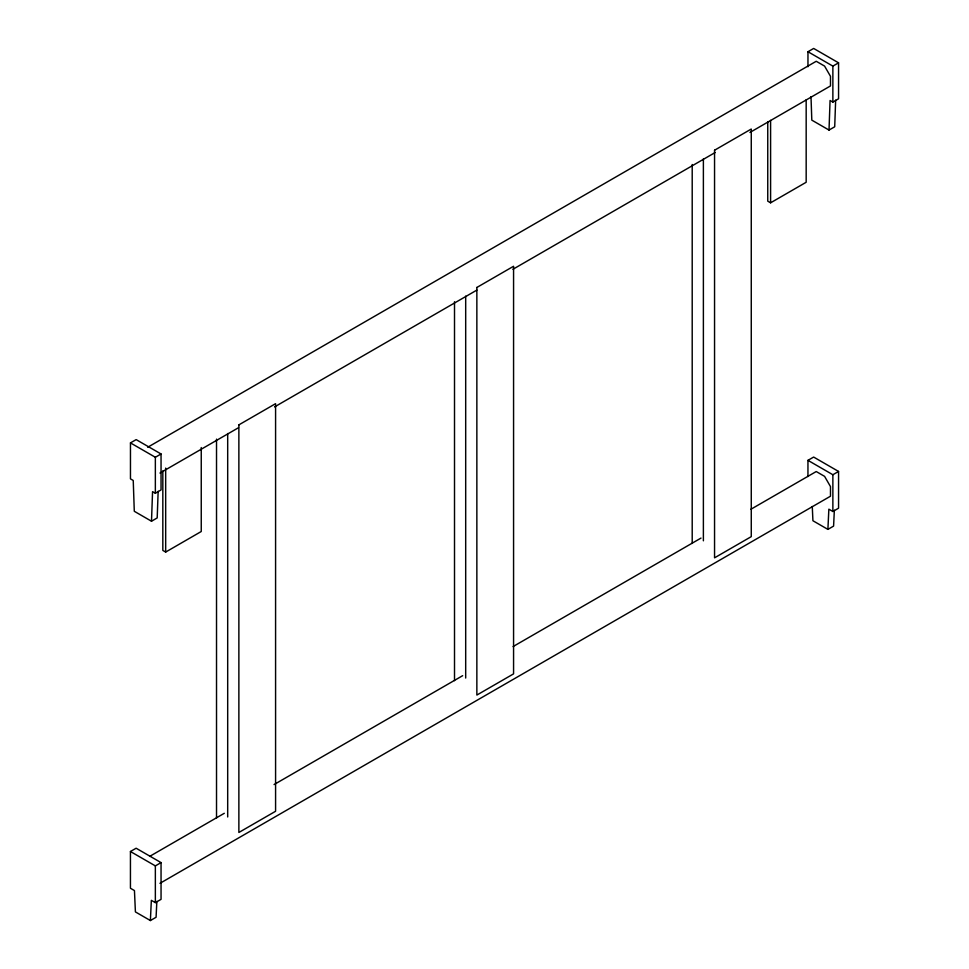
<?xml version="1.0" encoding="UTF-8"?>
<svg xmlns="http://www.w3.org/2000/svg" width="969" height="969" viewBox="0 0 969 969"><rect width="100%" height="100%" fill="white"/><g stroke="black" fill="none" stroke-linecap="round" stroke-linejoin="round"><path stroke-width="1.45" d="M465.689 678.046L465.689 296.114M703.385 540.811L703.385 158.88M151.503 521.225L152.557 491.634L155.355 493.245L161.048 489.951L161.048 453.976L136.157 439.611L130.464 442.894L130.464 478.868L133.237 480.479L134.291 511.281L151.503 521.225L157.196 517.931L158.153 491.307M811.005 96.658L811.804 120.132L829.016 130.064L830.07 100.473L832.868 102.084L838.56 98.802L838.56 62.828L813.657 48.45L807.964 51.732L807.964 66.728M835.653 100.146L834.709 126.782L829.016 130.064M150.389 920.55L151.346 900.334L155.355 902.636L161.048 899.353L161.048 862.604L136.132 848.226L130.44 851.509L130.44 888.258L134.449 890.572L135.406 911.902L150.389 920.55L156.082 917.268L156.845 901.376M812.276 506.521L812.918 520.741L827.901 529.389L828.858 509.173L832.868 511.487L838.56 508.192L838.56 471.443L813.645 457.065L807.952 460.348L807.952 476.518M834.345 510.215L833.594 526.106L827.901 529.389M147.688 447.266L816.237 61.277L824.583 66.098L830.481 76.309L830.481 85.938L749.933 132.45M130.464 442.894L155.355 457.271L161.048 453.976M807.964 51.732L832.868 66.11L838.56 62.828M159.97 473.054L238.544 427.692M274.554 406.907L476.893 290.082M512.904 269.297L715.231 152.484M162.828 470.946L162.828 550.416L165.675 552.064L201.249 531.509L201.249 447.545M767.751 121.694L767.751 201.164L770.597 202.812L806.172 182.269L806.172 99.807M149.662 856.39L224.299 813.294M274.07 784.563L462.649 675.684M513.061 646.577L700.999 538.086M750.757 509.343L816.237 471.54L824.583 476.36L830.481 486.583L830.481 496.213L159.97 883.328M130.44 851.509L155.355 865.886L161.048 862.604M807.952 460.348L832.868 474.737L838.56 471.443M832.868 66.11L832.868 102.084M832.868 474.737L832.868 511.487M770.597 120.35L770.597 202.812M692.205 164.512L692.205 543.427M454.509 301.734L454.509 680.65M227.691 433.518L227.691 816.964M216.523 439.139L216.523 818.054M165.675 468.088L165.675 552.064M155.355 457.271L155.355 493.245M155.355 865.886L155.355 902.636M238.871 424.87L238.871 832.468L275.584 811.271L275.584 403.673L238.871 424.87M476.857 287.466L476.857 695.064L513.57 673.867L513.57 266.269L476.857 287.466M714.553 150.231L714.553 557.829L751.266 536.632L751.266 129.034L714.553 150.231"/></g></svg>
